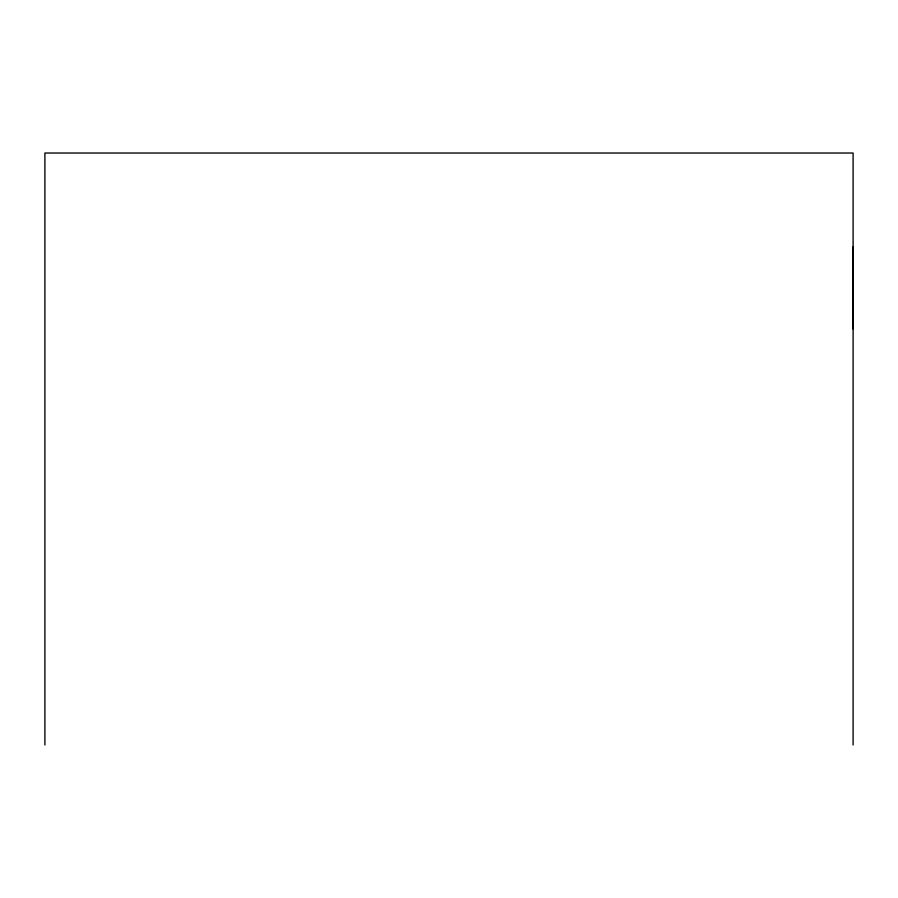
<?xml version="1.0" encoding="UTF-8"?>
<svg xmlns="http://www.w3.org/2000/svg" width="898" height="898" viewBox="0 0 898 898"><rect width="100%" height="100%" fill="white"/><g stroke="black" fill="none" stroke-linecap="round" stroke-linejoin="round"><path stroke-width="1.35" d="M853.1 329.005L853.1 246.804M853.1 744.97L853.1 153.03L44.9 153.03L44.9 744.97"/></g></svg>
